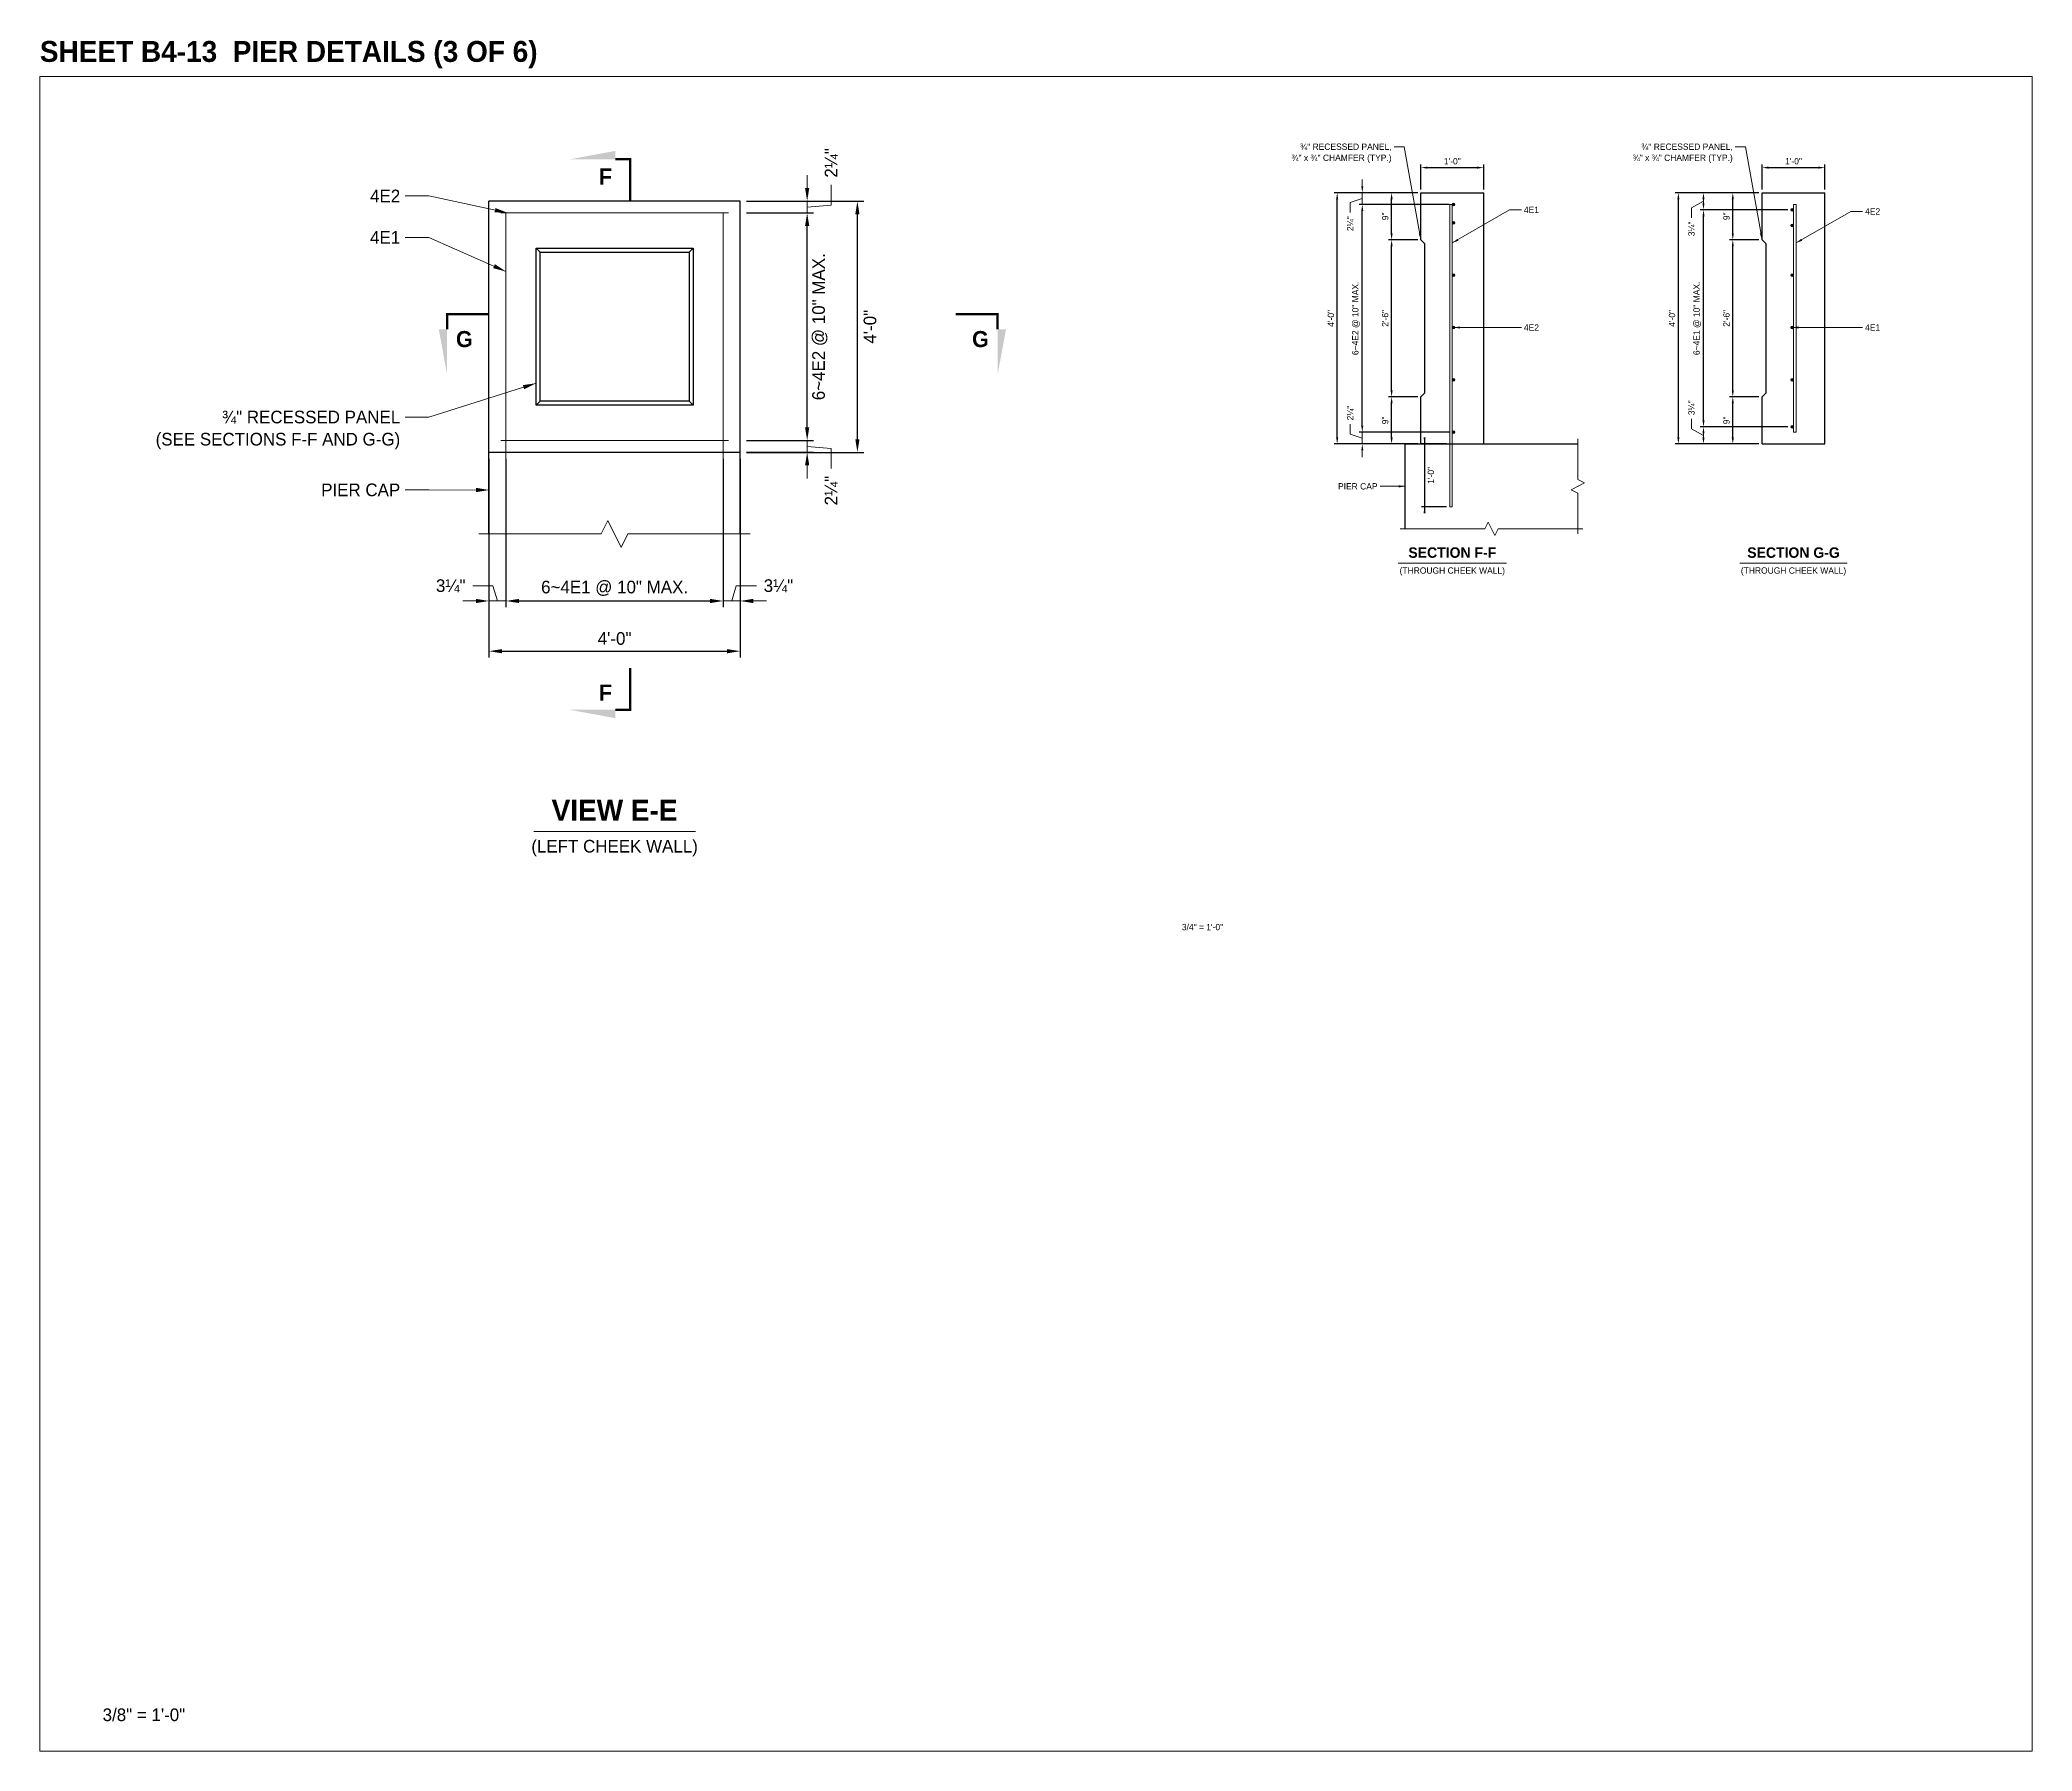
# Model space of a CAD drawing. Extents: x -1 to 861, y -26 to 2.
# Drawn here: x 419 to 450.73, y -25.67 to 1.58 of the extents above; entities that cross this region are included whole.
import ezdxf
from ezdxf.enums import TextEntityAlignment as Align

# ---------------------------------------------------------------- set-up
doc = ezdxf.new("R2010")
doc.units = 21
doc.header["$MEASUREMENT"] = 0
for name, color, linetype, lineweight in [('Border', 7, 'Continuous', 15), ('Dimension', 7, 'Continuous', 9), ('Leader', 7, 'Continuous', 9), ('Rebar', 2, 'Continuous', 15), ('SubStrConc', 3, 'Continuous', 30), ('SubStrConc2', 3, 'Continuous', 30), ('Symbols', 7, 'Continuous', 15), ('TextStructures', 7, 'Continuous', 9)]:
    doc.layers.add(name, color=color, linetype=linetype, lineweight=lineweight)
doc.styles.add('FDOT Bold (Large)', font='FDOTBold.ttf')
doc.styles.add('FDOT Structures', font='FDOT.ttf')
doc.styles.add('FDOT Structures Annotation', font='FDOT.ttf')
doc.styles.add('FDOT Structures Views_SectionArrow', font='FDOTBold.ttf')
doc.dimstyles.new('FDOT Structures Note-Arrow 3-4', dxfattribs={"dimtxt": 0.1008, "dimasz": 0.104133, "dimexe": 0.0504, "dimexo": 0.0504, "dimgap": 0.0504, "dimtad": 1, "dimdec": 3, "dimlfac": 12, "dimzin": 15, "dimlunit": 4, "dimtxsty": 'FDOT Structures Annotation', "dimcen": 2.5, "dimclrd": 256, "dimclre": 256, "dimclrt": 256, "dimazin": 3, "dimtfac": 0.7, "dimtmove": 0, "dimatfit": 1, "dimtfill": 1, "dimfrac": 1, "dimlwd": -1, "dimlwe": -1})
doc.dimstyles.new('FDOT Structures Note-Arrow 3-8', dxfattribs={"dimtxt": 0.2016, "dimasz": 0.208267, "dimexe": 0.1008, "dimexo": 0.1008, "dimgap": 0.1008, "dimtad": 1, "dimdec": 3, "dimlfac": 12, "dimzin": 15, "dimlunit": 4, "dimtxsty": 'FDOT Structures Annotation', "dimcen": 2.5, "dimclrd": 256, "dimclre": 256, "dimclrt": 256, "dimazin": 3, "dimtfac": 0.7, "dimtmove": 0, "dimatfit": 1, "dimtfill": 1, "dimfrac": 1, "dimlwd": -1, "dimlwe": -1})

# ---------------------------------------------------------------- blocks, each defined once
blk = doc.blocks.new('_CLOSEDFILLED')
at = {"layer": 'Dimension'}
blk.add_solid([(-1, 0.16), (0, 0), (-1, -0.16)], dxfattribs=at)
blk = doc.blocks.new('*D265')
at = {"layer": 'Dimension'}
for p, q in [((426.152, -5.085), (426.152, -7.452)), ((426.423, -5.085), (426.423, -7.452)), ((425.944, -7.351), (425.736, -7.351)), ((426.152, -7.351), (426.423, -7.351)), ((426.631, -7.351), (426.84, -7.351))]:
    blk.add_line(p, q, dxfattribs=at)
at = {"layer": 'Dimension', "xscale": 0.20826666666666666, "yscale": 0.20826666666666666}
blk.add_blockref('_CLOSEDFILLED', (426.152, -7.351), dxfattribs=at)
at = {"layer": 'Dimension', "xscale": 0.20826666666666666, "yscale": 0.20826666666666666, "rotation": 180}
blk.add_blockref('_CLOSEDFILLED', (426.423, -7.351), dxfattribs=at)
blk = doc.blocks.new('*D267')
at = {"layer": 'Dimension'}
for p, q in [((429.882, -5.085), (429.882, -7.452)), ((430.152, -5.085), (430.152, -7.452)), ((429.673, -7.351), (429.465, -7.351)), ((429.882, -7.351), (430.152, -7.351)), ((430.361, -7.351), (430.569, -7.351))]:
    blk.add_line(p, q, dxfattribs=at)
at = {"layer": 'Dimension', "xscale": 0.20826666666666666, "yscale": 0.20826666666666666}
blk.add_blockref('_CLOSEDFILLED', (429.882, -7.351), dxfattribs=at)
at = {"layer": 'Dimension', "xscale": 0.20826666666666666, "yscale": 0.20826666666666666, "rotation": 180}
blk.add_blockref('_CLOSEDFILLED', (430.152, -7.351), dxfattribs=at)
blk = doc.blocks.new('*D269')
at = {"layer": 'Dimension'}
for p, q in [((431.219, -4.588), (431.219, -4.38)), ((430.253, -4.797), (431.32, -4.797)), ((430.253, -4.984), (431.32, -4.984)), ((431.219, -4.984), (431.219, -4.797)), ((431.219, -5.192), (431.219, -5.401))]:
    blk.add_line(p, q, dxfattribs=at)
at = {"layer": 'Dimension', "xscale": 0.20826666666666666, "yscale": 0.20826666666666666}
for p, rotation in [((431.219, -4.797), -90.00000000000001), ((431.219, -4.984), 90)]:
    blk.add_blockref('_CLOSEDFILLED', p, dxfattribs=dict(at, rotation=rotation))
blk = doc.blocks.new('*D271')
at = {"layer": 'Dimension'}
for p, q in [((431.219, -0.776), (431.219, -0.568)), ((430.253, -0.984), (431.32, -0.984)), ((430.253, -1.172), (431.32, -1.172)), ((431.219, -1.172), (431.219, -0.984)), ((431.219, -1.38), (431.219, -1.588))]:
    blk.add_line(p, q, dxfattribs=at)
at = {"layer": 'Dimension', "xscale": 0.20826666666666666, "yscale": 0.20826666666666666}
for p, rotation in [((431.219, -0.984), -90.00000000000001), ((431.219, -1.172), 90)]:
    blk.add_blockref('_CLOSEDFILLED', p, dxfattribs=dict(at, rotation=rotation))
blk = doc.blocks.new('*D276')
at = {"layer": 'Dimension'}
for p, q in [((441.442, -4.663), (440.009, -4.663)), ((440.059, -4.559), (440.059, -4.455)), ((440.059, -4.85), (440.059, -4.663)), ((440.942, -4.85), (440.009, -4.85)), ((440.059, -4.955), (440.059, -5.059))]:
    blk.add_line(p, q, dxfattribs=at)
at = {"layer": 'Dimension', "xscale": 0.10413333333333333, "yscale": 0.10413333333333333}
for p, rotation in [((440.059, -4.663), -90.00000000000001), ((440.059, -4.85), 90)]:
    blk.add_blockref('_CLOSEDFILLED', p, dxfattribs=dict(at, rotation=rotation))
blk = doc.blocks.new('*D278')
at = {"layer": 'Dimension'}
for p, q in [((440.942, -0.85), (440.009, -0.85)), ((440.059, -0.746), (440.059, -0.642)), ((440.059, -1.038), (440.059, -0.85)), ((441.442, -1.038), (440.009, -1.038)), ((440.059, -1.142), (440.059, -1.246))]:
    blk.add_line(p, q, dxfattribs=at)
at = {"layer": 'Dimension', "xscale": 0.10413333333333333, "yscale": 0.10413333333333333}
for p, rotation in [((440.059, -0.85), -90.00000000000001), ((440.059, -1.038), 90)]:
    blk.add_blockref('_CLOSEDFILLED', p, dxfattribs=dict(at, rotation=rotation))
blk = doc.blocks.new('*D285')
at = {"layer": 'Dimension'}
for p, q in [((446.834, -4.58), (445.442, -4.58)), ((445.492, -4.746), (445.492, -4.684)), ((446.375, -4.85), (445.442, -4.85))]:
    blk.add_line(p, q, dxfattribs=at)
at = {"layer": 'Dimension', "xscale": 0.10413333333333333, "yscale": 0.10413333333333333}
for p, rotation in [((445.492, -4.58), 90), ((445.492, -4.85), -90.00000000000001)]:
    blk.add_blockref('_CLOSEDFILLED', p, dxfattribs=dict(at, rotation=rotation))
blk = doc.blocks.new('*D287')
at = {"layer": 'Dimension'}
for p, q in [((446.375, -0.85), (445.442, -0.85)), ((446.834, -1.121), (445.442, -1.121)), ((445.492, -1.017), (445.492, -0.955))]:
    blk.add_line(p, q, dxfattribs=at)
at = {"layer": 'Dimension', "xscale": 0.10413333333333333, "yscale": 0.10413333333333333}
for p, rotation in [((445.492, -0.85), 90), ((445.492, -1.121), -90.00000000000001)]:
    blk.add_blockref('_CLOSEDFILLED', p, dxfattribs=dict(at, rotation=rotation))

msp = doc.modelspace()

# ---------------------------------------------------------------- hatches: boundary and pattern name
at = {"layer": 'Rebar'}
h = msp.add_hatch(color=256, dxfattribs=at)
h.dxf.hatch_style = 1
edge = h.paths.add_edge_path()
edge.add_arc((441.513223, -1.0379), 0.020833, 0, 360)
h = msp.add_hatch(color=256, dxfattribs=at)
h.dxf.hatch_style = 1
edge = h.paths.add_edge_path()
edge.add_arc((446.904979, -1.121244), 0.020833, 0, 360)
h = msp.add_hatch(color=256, dxfattribs=at)
h.dxf.hatch_style = 1
edge = h.paths.add_edge_path()
edge.add_arc((441.513223, -1.329567), 0.020833, 0, 360)
h = msp.add_hatch(color=256, dxfattribs=at)
h.dxf.hatch_style = 1
edge = h.paths.add_edge_path()
edge.add_arc((446.904984, -1.371244), 0.020833, 0, 360)
h = msp.add_hatch(color=256, dxfattribs=at)
h.dxf.hatch_style = 1
edge = h.paths.add_edge_path()
edge.add_arc((441.513223, -2.1629), 0.020833, 0, 360)
h = msp.add_hatch(color=256, dxfattribs=at)
h.dxf.hatch_style = 1
edge = h.paths.add_edge_path()
edge.add_arc((446.905, -2.162911), 0.020833, 0, 360)
h = msp.add_hatch(color=256, dxfattribs=at)
h.dxf.hatch_style = 1
edge = h.paths.add_edge_path()
edge.add_arc((441.513223, -2.996233), 0.020833, 0, 360)
h = msp.add_hatch(color=256, dxfattribs=at)
h.dxf.hatch_style = 1
edge = h.paths.add_edge_path()
edge.add_arc((446.905018, -2.996244), 0.020833, 0, 360)
h = msp.add_hatch(color=256, dxfattribs=at)
h.dxf.hatch_style = 1
edge = h.paths.add_edge_path()
edge.add_arc((441.513223, -3.829567), 0.020833, 0, 360)
h = msp.add_hatch(color=256, dxfattribs=at)
h.dxf.hatch_style = 1
edge = h.paths.add_edge_path()
edge.add_arc((446.905035, -3.829577), 0.020833, 0, 360)
h = msp.add_hatch(color=256, dxfattribs=at)
h.dxf.hatch_style = 1
edge = h.paths.add_edge_path()
edge.add_arc((441.513223, -4.6629), 0.020833, 0, 360)
h = msp.add_hatch(color=256, dxfattribs=at)
h.dxf.hatch_style = 1
edge = h.paths.add_edge_path()
edge.add_arc((446.90505, -4.579577), 0.020833, 0, 360)

# ---------------------------------------------------------------- linework, layer by layer
at = {"layer": 'Leader'}
for points in [[(426.45233, -1.17173), (425.19233, -0.90159), (424.818996, -0.90159)], [(426.423174, -2.10423), (425.19233, -1.56159), (424.818996, -1.56159)], [(426.902351, -3.88423), (425.19233, -4.42159), (424.818996, -4.42159)], [(440.742363, -5.5254), (440.342363, -5.5254)]]:
    msp.add_lwpolyline(points, dxfattribs=at)
for points in [[(426.45233, -1.17173), (426.241414, -1.162011), (426.255967, -1.094131)], [(426.423174, -2.10423), (426.218602, -2.051976), (426.246608, -1.988453)], [(426.902351, -3.88423), (426.714069, -3.979781), (426.693257, -3.913552)], [(440.742363, -5.5254), (440.63823, -5.542756), (440.63823, -5.508044)]]:
    msp.add_solid(points, dxfattribs=at)
at = {"layer": 'Rebar'}
for p, q in [((441.450721, -1.0379), (441.492387, -1.0379)), ((446.925811, -1.03791), (446.967477, -1.03791)), ((446.925886, -4.66291), (446.967552, -4.66291)), ((441.450721, -5.8504), (441.492387, -5.8504))]:
    msp.add_line(p, q, dxfattribs=at)
for points in [[(429.96484, -1.17173), (426.33984, -1.17173)], [(426.423174, -5.98423), (426.423174, -1.17173)], [(429.881507, -5.98423), (429.881507, -1.17173)], [(441.450721, -5.8504), (441.450721, -1.0379)], [(441.492387, -5.8504), (441.492387, -1.0379)], [(446.925886, -4.66291), (446.925811, -1.03791)], [(446.967552, -4.66291), (446.967477, -1.03791)], [(429.96484, -4.79673), (426.33984, -4.79673)]]:
    msp.add_lwpolyline(points, dxfattribs=at)
for centre in [(441.513223, -1.0379), (446.904979, -1.121244), (441.513223, -1.329567), (446.904984, -1.371244), (441.513223, -2.1629), (446.905, -2.162911), (441.513223, -2.996233), (446.905018, -2.996244), (441.513223, -3.829567), (446.905035, -3.829577), (441.513223, -4.6629), (446.90505, -4.579577)]:
    msp.add_circle(centre, 0.020833, dxfattribs=at)
at = {"layer": 'SubStrConc'}
for points in [[(426.152351, -4.98423), (426.15233, -4.98423)], [(426.15233, -4.98423), (426.152351, -4.98423)], [(426.152335, -4.98423), (426.152356, -4.98423)], [(426.152335, -4.98423), (426.152351, -4.98423)], [(426.152335, -6.28423), (426.152335, -4.98423)], [(426.152356, -4.98423), (426.152351, -4.98423)], [(430.152356, -4.98423), (426.152356, -4.98423)], [(426.152356, -6.28423), (426.152356, -4.98423)], [(430.152356, -6.28423), (430.152356, -4.98423)], [(440.742363, -6.2004), (440.742363, -4.8504)], [(440.742389, -4.8504), (443.492425, -4.8504)], [(440.742389, -6.2004), (440.742389, -4.8504)]]:
    msp.add_lwpolyline(points, dxfattribs=at)
at = {"layer": 'SubStrConc2'}
for points in [[(440.992363, -1.6004), (440.992363, -0.8504)], [(440.992389, -0.8504), (441.992389, -0.8504)], [(440.992389, -1.6004), (440.992389, -0.8504)], [(441.992389, -4.8504), (441.992389, -0.8504)], [(446.425806, -0.850421), (447.425806, -0.8504)], [(446.425822, -1.600421), (446.425806, -0.850421)], [(447.425889, -4.8504), (447.425806, -0.8504)], [(426.15233, -4.98423), (426.15233, -0.98423)], [(426.152351, -0.98423), (426.15233, -0.98423)], [(426.15233, -0.98423), (426.152351, -0.98423)], [(430.152351, -0.98423), (426.152351, -0.98423)], [(426.152351, -4.98423), (426.152351, -0.98423)], [(430.152351, -4.98423), (430.152351, -0.98423)], [(426.902351, -1.73423), (429.402351, -1.73423)], [(426.902351, -4.23423), (426.902351, -1.73423)], [(426.902351, -1.73423), (426.964849, -1.79673)], [(426.964849, -1.79673), (429.339849, -1.79673)], [(426.964849, -4.17173), (426.964849, -1.79673)], [(429.402351, -1.73423), (429.339849, -1.79673)], [(429.339849, -1.79673), (429.339849, -4.17173)], [(429.402351, -1.73423), (429.402351, -4.23423)], [(440.992363, -1.6004), (441.007987, -1.616024), (441.023611, -1.631649), (441.039236, -1.647273), (441.054863, -1.6629)], [(440.992389, -1.6004), (441.008013, -1.616024), (441.023637, -1.631649), (441.039262, -1.647273), (441.054889, -1.6629)], [(441.054863, -4.0379), (441.054863, -1.6629)], [(441.054889, -4.0379), (441.054889, -1.6629)], [(446.425822, -1.600421), (446.441446, -1.616045), (446.457071, -1.631669), (446.472696, -1.647292), (446.488323, -1.662919)], [(446.486802, -1.661398), (446.488323, -1.662919)], [(446.488372, -4.037919), (446.488323, -1.662919)], [(440.992363, -4.1004), (441.007987, -4.084776), (441.023611, -4.069152), (441.039236, -4.053527), (441.054863, -4.0379)], [(440.992363, -4.8504), (440.992363, -4.1004)], [(440.992389, -4.1004), (441.008013, -4.084776), (441.023637, -4.069152), (441.039262, -4.053527), (441.054889, -4.0379)], [(440.992389, -4.8504), (440.992389, -4.1004)], [(446.425873, -4.100421), (446.441497, -4.084796), (446.457121, -4.069171), (446.472745, -4.053547), (446.488372, -4.037919)], [(446.425873, -4.100421), (446.427394, -4.0989)], [(446.425889, -4.850421), (446.425873, -4.100421)], [(426.902351, -4.23423), (426.964849, -4.17173)], [(429.402351, -4.23423), (426.902351, -4.23423)], [(429.339849, -4.17173), (426.964849, -4.17173)], [(429.402351, -4.23423), (429.339849, -4.17173)], [(440.992389, -4.8504), (441.992389, -4.8504)], [(446.425889, -4.850421), (447.425889, -4.8504)]]:
    msp.add_lwpolyline(points, dxfattribs=at)
at = {"layer": 'Symbols', "const_width": 0.037333}
for points in [[(428.40234, -0.98423), (428.40234, -0.317564), (428.16234, -0.317564)], [(426.15233, -2.78423), (425.485663, -2.78423), (425.485663, -3.02423)], [(433.585684, -2.78423), (434.252351, -2.78423), (434.252351, -3.02423)]]:
    msp.add_lwpolyline(points, dxfattribs=at)
at = {"layer": 'Symbols'}
for points in [[(443.492425, -6.2804), (443.492425, -5.632067), (443.385758, -5.578733), (443.599092, -5.472067), (443.492425, -5.418733), (443.492425, -4.7704)], [(425.99233, -6.28423), (427.939009, -6.28423), (428.045676, -6.070897), (428.259009, -6.497564), (428.365676, -6.28423), (430.312356, -6.28423)], [(440.662363, -6.2004), (442.010727, -6.2004), (442.064061, -6.093733), (442.170727, -6.307067), (442.224061, -6.2004), (443.572425, -6.2004)]]:
    msp.add_lwpolyline(points, dxfattribs=at)
for points in [[(428.16234, -0.317564), (427.44234, -0.317564), (428.16234, -0.18423)], [(425.485663, -3.02423), (425.485663, -3.74423), (425.35233, -3.02423)], [(434.252351, -3.02423), (434.252351, -3.74423), (434.385684, -3.02423)], [(428.16234, -9.08423), (427.44234, -9.08423), (428.16234, -9.217564)]]:
    msp.add_solid(points, dxfattribs=at)
at = {"layer": 'TextStructures'}
for p, q in [((440.631452, -6.750407), (442.353316, -6.750407)), ((446.072941, -6.750407), (447.778754, -6.750407)), ((426.865446, -11.024233), (429.439235, -11.024233))]:
    msp.add_line(p, q, dxfattribs=at)

# ---------------------------------------------------------------- texts
at = {"layer": 'Border', "style": 'FDOT Bold (Large)'}
msp.add_text('SHEET B4-13  PIER DETAILS (3 OF 6)', height=0.333344, dxfattribs=at).set_placement((419, 1.133338), align=Align.BOTTOM_LEFT)
at = {"layer": 'Border', "style": 'FDOT Structures'}
for s, height, p in [('3/4" = 1\'-0"', 0.1008, (437.185684, -12.493333)), ('3/8" = 1\'-0"', 0.2016, (420, -24.986667))]:
    msp.add_text(s, height=height, dxfattribs=at).set_placement(p, align=Align.TOP_LEFT)
at = {"layer": 'Dimension', "attachment_point": 5, "rotation": 90, "line_spacing_factor": 1.05, "style": 'FDOT Structures Annotation', "bg_fill": 3, "box_fill_scale": 1.1, "bg_fill_color": 0}
for s, insert, char_height in [('2¼"', (431.602057, -0.374649), 0.2016), ('3¼"', (445.300954, -4.274786), 0.1008), ('2¼"', (431.602057, -5.593812), 0.2016)]:
    msp.add_mtext(s, dxfattribs=dict(at, insert=insert, char_height=char_height))
at = {"layer": 'TextStructures', "style": 'FDOT Structures Views_SectionArrow'}
for s, p in [('F', (428.00634, -0.591697)), ('G', (425.759796, -3.18023)), ('G', (433.978217, -3.18023)), ('F', (428.00634, -8.810097))]:
    msp.add_text(s, height=0.256, dxfattribs=at).set_placement(p, align=Align.MIDDLE_CENTER)
at = {"layer": 'TextStructures', "style": 'FDOT Structures'}
for s, height, p in [('4E2', 0.2016, (424.738356, -0.90159)), ('4E1', 0.2016, (424.738356, -1.56159)), ('PIER CAP', 0.2016, (424.738356, -5.58159)), ('PIER CAP', 0.1008, (440.302043, -5.5254))]:
    msp.add_text(s, height=height, dxfattribs=at).set_placement(p, align=Align.MIDDLE_RIGHT)
for s, p in [('4E1', (442.632745, -1.123065)), ('4E2', (448.066209, -1.147145)), ('4E2', (442.632745, -2.99624)), ('4E1', (448.066209, -2.996228))]:
    msp.add_text(s, height=0.1008, dxfattribs=at).set_placement(p, align=Align.MIDDLE_LEFT)
at = {"layer": 'TextStructures'}
for s, height, style, p in [('SECTION F-F', 0.166672, 'FDOT Bold (Large)', (441.492384, -6.713739)), ('SECTION G-G', 0.166672, 'FDOT Bold (Large)', (446.925848, -6.713739)), ('(THROUGH CHEEK WALL)', 0.1008, 'FDOT Structures', (441.492384, -6.946967)), ('(THROUGH CHEEK WALL)', 0.1008, 'FDOT Structures', (446.925848, -6.946967)), ('VIEW E-E', 0.333344, 'FDOT Bold (Large)', (428.15234, -10.950897)), ('(LEFT CHEEK WALL)', 0.2016, 'FDOT Structures', (428.15234, -11.417353))]:
    msp.add_text(s, height=height, dxfattribs=dict(at, style=style)).set_placement(p, align=Align.BOTTOM_CENTER)
at = {"layer": 'TextStructures', "attachment_point": 3, "line_spacing_factor": 1.05, "style": 'FDOT Structures'}
for s, insert, char_height in [('¾" RECESSED PANEL,\\P¾" x ¾" CHAMFER (TYP.)', (440.525356, -0.066667), 0.1008), ('¾" RECESSED PANEL,\\P¾" x ¾" CHAMFER (TYP.)', (445.95882, -0.066667), 0.1008), ('¾" RECESSED PANEL\\P(SEE SECTIONS F-F AND G-G)', (424.738356, -4.32079), 0.2016)]:
    msp.add_mtext(s, dxfattribs=dict(at, insert=insert, char_height=char_height))

# ---------------------------------------------------------------- dimensions: what is measured, and where the dimension line sits
at = {"layer": 'Dimension'}
dim = msp.add_linear_dim(base=(426.15233, -7.350897), p1=(426.15233, -4.98423), p2=(426.423174, -4.98423), text=' ', dimstyle='FDOT Structures Note-Arrow 3-8', dxfattribs=at)
dim.commit()
dim.dimension.update_dxf_attribs({"geometry": '*D265', "text_midpoint": (426.287752, -7.350897)})

# ---------------------------------------------------------------- next in the draw order: linework, layer by layer
for points in [[(445.300954, -4.450884), (445.300954, -4.610884), (445.492474, -4.714999)], [(431.602057, -5.241617), (431.602057, -4.921617), (431.219017, -4.89048)]]:
    msp.add_lwpolyline(points, dxfattribs=at)

# ---------------------------------------------------------------- next in the draw order: texts
at = {"layer": 'Dimension', "insert": (425.542748, -7.108977), "char_height": 0.2016, "attachment_point": 5, "line_spacing_factor": 1.05, "style": 'FDOT Structures Annotation', "bg_fill": 3, "box_fill_scale": 1.1, "bg_fill_color": 0}
msp.add_mtext('3¼"', dxfattribs=at)

# ---------------------------------------------------------------- next in the draw order: dimensions: what is measured, and where the dimension line sits
at = {"layer": 'Dimension'}
for base, p1, p2 in [((440.525676, -4.8504), (440.992343, -4.8504), (440.992343, -4.10044)), ((445.95914, -4.850421), (446.425807, -4.850421), (446.425807, -4.100428))]:
    msp.add_linear_dim(base=base, p1=p1, p2=p2, angle=90, text='9"', dimstyle='FDOT Structures Note-Arrow 3-4', dxfattribs=at).render()

# ---------------------------------------------------------------- next in the draw order: linework, layer by layer
msp.add_lwpolyline([(425.894943, -7.108977), (426.214943, -7.108977), (426.287752, -7.350897)], dxfattribs=at)

# ---------------------------------------------------------------- next in the draw order: dimensions: what is measured, and where the dimension line sits
for base, p1, p2 in [((440.525676, -4.10044), (440.992343, -4.10044), (440.992343, -1.60044)), ((445.95914, -4.100428), (446.425807, -4.100428), (446.425807, -1.600428))]:
    msp.add_linear_dim(base=base, p1=p1, p2=p2, angle=90, text='2\'-6"', dimstyle='FDOT Structures Note-Arrow 3-4', dxfattribs=at).render()
for base, p1, p2, picture, middle in [((440.05901, -4.8504), (440.992343, -4.8504), (441.492389, -4.6629), '*D276', (440.05901, -4.75665)), ((445.492474, -4.850421), (446.425807, -4.850421), (446.884217, -4.579577), '*D285', (445.492474, -4.714999))]:
    dim = msp.add_linear_dim(base=base, p1=p1, p2=p2, angle=90, text=' ', dimstyle='FDOT Structures Note-Arrow 3-4', dxfattribs=at)
    dim.commit()
    dim.dimension.update_dxf_attribs({"geometry": picture, "text_midpoint": middle})

# ---------------------------------------------------------------- next in the draw order: texts
at = {"layer": 'Dimension', "insert": (439.86749, -4.358109), "char_height": 0.1008, "attachment_point": 5, "rotation": 90, "line_spacing_factor": 1.05, "style": 'FDOT Structures Annotation', "bg_fill": 3, "box_fill_scale": 1.1, "bg_fill_color": 0}
msp.add_mtext('2¼"', dxfattribs=at)

# ---------------------------------------------------------------- next in the draw order: dimensions: what is measured, and where the dimension line sits
at = {"layer": 'Dimension'}
for base, p1, p2 in [((440.525676, -1.60044), (440.992343, -1.60044), (440.992343, -0.8504)), ((445.95914, -1.600428), (446.425807, -1.600428), (446.425807, -0.8504))]:
    msp.add_linear_dim(base=base, p1=p1, p2=p2, angle=90, text='9"', dimstyle='FDOT Structures Note-Arrow 3-4', dxfattribs=at).render()
msp.add_linear_dim(base=(426.423174, -7.350897), p1=(426.423174, -4.98423), p2=(429.881507, -4.98423), text='6~4E1 @ 10" MAX.', dimstyle='FDOT Structures Note-Arrow 3-8', dxfattribs=at).render()

# ---------------------------------------------------------------- next in the draw order: linework, layer by layer
msp.add_lwpolyline([(439.86749, -4.534207), (439.86749, -4.694207), (440.05901, -4.75665)], dxfattribs=at)

# ---------------------------------------------------------------- next in the draw order: dimensions: what is measured, and where the dimension line sits
msp.add_linear_dim(base=(445.492474, -4.579577), p1=(446.884217, -4.579577), p2=(446.884146, -1.121244), angle=90, text='6~4E1 @ 10" MAX.', dimstyle='FDOT Structures Note-Arrow 3-4', dxfattribs=at).render()
dim = msp.add_linear_dim(base=(429.881507, -7.350897), p1=(429.881507, -4.98423), p2=(430.152351, -4.98423), text=' ', dimstyle='FDOT Structures Note-Arrow 3-8', dxfattribs=at)
dim.commit()
dim.dimension.update_dxf_attribs({"geometry": '*D267', "text_midpoint": (430.016929, -7.350897)})

# ---------------------------------------------------------------- next in the draw order: linework, layer by layer
at = {"layer": 'Leader'}
for points in [[(446.967552, -1.650404), (447.839222, -1.147145), (448.025889, -1.147145)], [(446.905018, -2.996244), (447.839222, -2.996228), (448.025889, -2.996228)]]:
    msp.add_lwpolyline(points, dxfattribs=at)
for points in [[(446.967552, -1.650404), (447.049057, -1.583307), (447.066412, -1.613368)], [(446.905018, -2.996244), (447.009151, -2.978887), (447.009152, -3.013598)]]:
    msp.add_solid(points, dxfattribs=at)

# ---------------------------------------------------------------- next in the draw order: texts
at = {"layer": 'Dimension', "insert": (445.300954, -1.426035), "char_height": 0.1008, "attachment_point": 5, "rotation": 90, "line_spacing_factor": 1.05, "style": 'FDOT Structures Annotation', "bg_fill": 3, "box_fill_scale": 1.1, "bg_fill_color": 0}
msp.add_mtext('3¼"', dxfattribs=at)
at = {"layer": 'Dimension', "insert": (430.761932, -7.108977), "char_height": 0.2016, "attachment_point": 5, "line_spacing_factor": 1.05, "style": 'FDOT Structures Annotation', "bg_fill": 3, "box_fill_scale": 1.1, "bg_fill_color": 0}
msp.add_mtext('3¼"', dxfattribs=at)

# ---------------------------------------------------------------- next in the draw order: dimensions: what is measured, and where the dimension line sits
at = {"layer": 'Dimension'}
dim = msp.add_linear_dim(base=(445.492474, -1.121244), p1=(446.884146, -1.121244), p2=(446.425807, -0.8504), angle=90, text=' ', dimstyle='FDOT Structures Note-Arrow 3-4', dxfattribs=at)
dim.commit()
dim.dimension.update_dxf_attribs({"geometry": '*D287', "text_midpoint": (445.492474, -0.985822)})
msp.add_linear_dim(base=(440.05901, -4.6629), p1=(441.492389, -4.6629), p2=(441.492389, -1.0379), angle=90, text='6~4E2 @ 10" MAX.', dimstyle='FDOT Structures Note-Arrow 3-4', dxfattribs=at).render()

# ---------------------------------------------------------------- next in the draw order: linework, layer by layer
for points in [[(445.300954, -1.249937), (445.300954, -1.089937), (445.492474, -0.985822)], [(430.409737, -7.108977), (430.089737, -7.108977), (430.016929, -7.350897)]]:
    msp.add_lwpolyline(points, dxfattribs=at)
at = {"layer": 'Leader'}
for points in [[(441.492387, -1.6504), (442.405758, -1.123065), (442.592425, -1.123065)], [(441.513223, -2.996233), (442.405758, -2.99624), (442.592425, -2.99624)]]:
    msp.add_lwpolyline(points, dxfattribs=at)
for points in [[(441.492387, -1.6504), (441.573892, -1.583303), (441.591247, -1.613364)], [(441.513223, -2.996233), (441.617356, -2.978878), (441.617356, -3.013589)]]:
    msp.add_solid(points, dxfattribs=at)

# ---------------------------------------------------------------- next in the draw order: dimensions: what is measured, and where the dimension line sits
at = {"layer": 'Dimension'}
dim = msp.add_linear_dim(base=(440.05901, -1.0379), p1=(441.492389, -1.0379), p2=(440.992343, -0.8504), angle=90, text=' ', dimstyle='FDOT Structures Note-Arrow 3-4', dxfattribs=at)
dim.commit()
dim.dimension.update_dxf_attribs({"geometry": '*D278', "text_midpoint": (440.05901, -0.94415)})

# ---------------------------------------------------------------- next in the draw order: texts
at = {"layer": 'Dimension', "insert": (439.86749, -1.342691), "char_height": 0.1008, "attachment_point": 5, "rotation": 90, "line_spacing_factor": 1.05, "style": 'FDOT Structures Annotation', "bg_fill": 3, "box_fill_scale": 1.1, "bg_fill_color": 0}
msp.add_mtext('2¼"', dxfattribs=at)

# ---------------------------------------------------------------- next in the draw order: dimensions: what is measured, and where the dimension line sits
at = {"layer": 'Dimension'}
msp.add_linear_dim(base=(445.092474, -4.850421), p1=(446.425807, -4.850421), p2=(446.425807, -0.8504), angle=90, text='4\'-0"', dimstyle='FDOT Structures Note-Arrow 3-4', dxfattribs=at).render()
msp.add_linear_dim(base=(426.15233, -8.150897), p1=(426.15233, -4.98423), p2=(430.152351, -4.98423), text='4\'-0"', dimstyle='FDOT Structures Note-Arrow 3-8', dxfattribs=at).render()

# ---------------------------------------------------------------- next in the draw order: linework, layer by layer
msp.add_lwpolyline([(439.86749, -1.166593), (439.86749, -1.006593), (440.05901, -0.94415)], dxfattribs=at)
at = {"layer": 'Leader'}
msp.add_lwpolyline([(426.15233, -5.58423), (425.19233, -5.58159), (424.818996, -5.58159)], dxfattribs=at)
for points in [[(446.425807, -1.600428), (446.3903, -1.501008), (446.424464, -1.494867)], [(426.15233, -5.58423), (425.943968, -5.618369), (425.944159, -5.548947)]]:
    msp.add_solid(points, dxfattribs=at)
at = {"layer": 'Symbols', "const_width": 0.037333}
msp.add_lwpolyline([(428.40234, -8.417564), (428.40234, -9.08423), (428.16234, -9.08423)], dxfattribs=at)

# ---------------------------------------------------------------- next in the draw order: dimensions: what is measured, and where the dimension line sits
at = {"layer": 'Dimension'}
msp.add_linear_dim(base=(446.425807, -0.4504), p1=(446.425807, -0.8504), p2=(447.425889, -0.8504), text='1\'-0"', dimstyle='FDOT Structures Note-Arrow 3-4', dxfattribs=at).render()
dim = msp.add_linear_dim(base=(431.219017, -4.98423), p1=(430.152351, -4.98423), p2=(430.152351, -4.79673), angle=90, text=' ', dimstyle='FDOT Structures Note-Arrow 3-8', override={"dimtad": 4}, dxfattribs=at)
dim.commit()
dim.dimension.update_dxf_attribs({"geometry": '*D269', "text_midpoint": (431.219017, -4.89048)})

# ---------------------------------------------------------------- next in the draw order: linework, layer by layer
at = {"layer": 'Leader'}
msp.add_lwpolyline([(446.425807, -1.600428), (446.15914, -0.117067), (445.99914, -0.117067)], dxfattribs=at)

# ---------------------------------------------------------------- next in the draw order: dimensions: what is measured, and where the dimension line sits
at = {"layer": 'Dimension'}
msp.add_linear_dim(base=(439.65901, -4.8504), p1=(440.992343, -4.8504), p2=(440.992343, -0.8504), angle=90, text='4\'-0"', dimstyle='FDOT Structures Note-Arrow 3-4', dxfattribs=at).render()
msp.add_linear_dim(base=(431.219017, -4.79673), p1=(430.152351, -4.79673), p2=(430.152351, -1.17173), angle=90, text='6~4E2 @ 10" MAX.', dimstyle='FDOT Structures Note-Arrow 3-8', override={"dimtad": 4}, dxfattribs=at).render()

# ---------------------------------------------------------------- next in the draw order: linework, layer by layer
msp.add_lwpolyline([(431.602057, -0.726844), (431.602057, -1.046844), (431.219017, -1.07798)], dxfattribs=at)
at = {"layer": 'Leader'}
msp.add_solid([(440.992343, -1.60044), (440.956837, -1.50102), (440.991, -1.494879)], dxfattribs=at)

# ---------------------------------------------------------------- next in the draw order: dimensions: what is measured, and where the dimension line sits
at = {"layer": 'Dimension'}
msp.add_linear_dim(base=(440.992343, -0.4504), p1=(440.992343, -0.8504), p2=(441.992425, -0.8504), text='1\'-0"', dimstyle='FDOT Structures Note-Arrow 3-4', dxfattribs=at).render()
dim = msp.add_linear_dim(base=(431.219017, -1.17173), p1=(430.152351, -1.17173), p2=(430.152351, -0.98423), angle=90, text=' ', dimstyle='FDOT Structures Note-Arrow 3-8', override={"dimtad": 4}, dxfattribs=at)
dim.commit()
dim.dimension.update_dxf_attribs({"geometry": '*D271', "text_midpoint": (431.219017, -1.07798)})
msp.add_linear_dim(base=(441.050721, -4.8504), p1=(441.450721, -4.8504), p2=(441.450721, -5.8504), angle=90, text='1\'-0"', dimstyle='FDOT Structures Note-Arrow 3-4', dxfattribs=at).render()

# ---------------------------------------------------------------- next in the draw order: linework, layer by layer
at = {"layer": 'Leader'}
msp.add_lwpolyline([(440.992343, -1.60044), (440.725676, -0.117067), (440.565676, -0.117067)], dxfattribs=at)

# ---------------------------------------------------------------- next in the draw order: dimensions: what is measured, and where the dimension line sits
at = {"layer": 'Dimension'}
msp.add_linear_dim(base=(432.019017, -4.98423), p1=(430.152351, -4.98423), p2=(430.152351, -0.98423), angle=90, text='4\'-0"', dimstyle='FDOT Structures Note-Arrow 3-8', override={"dimtad": 4}, dxfattribs=at).render()

# ---------------------------------------------------------------- next in the draw order: linework, layer by layer
at = {"layer": 'Border'}
msp.add_lwpolyline([(419, -25.666667), (450.726175, -25.666667), (450.726175, 1), (419, 1)], close=True, dxfattribs=at)

doc.saveas('drawing.dxf')
